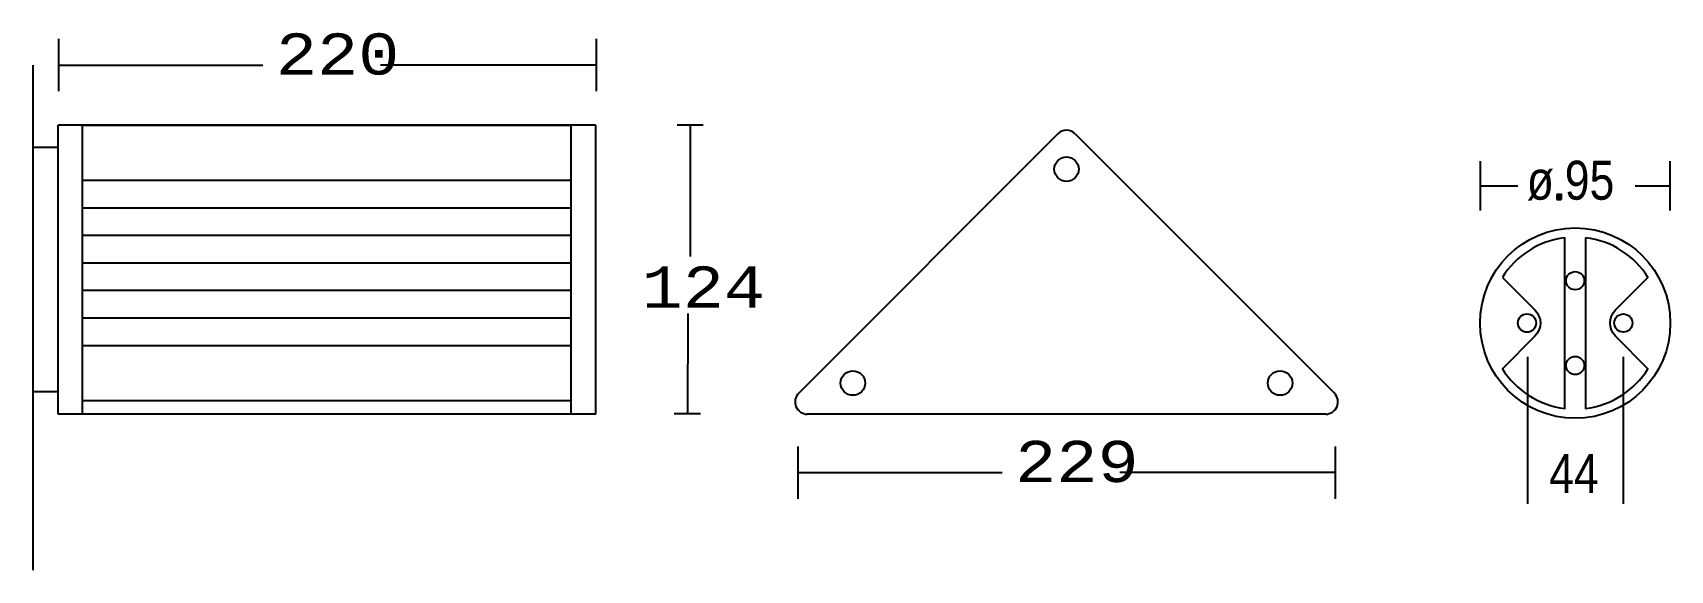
# Model space of a CAD drawing. Extents: x 22 to 296, y 0 to 90.
import ezdxf

# ---------------------------------------------------------------- set-up
doc = ezdxf.new("R2010")
doc.units = 0
doc.linetypes.add('AI9-LType1', pattern=[6.4897, 3.24485, -3.24485])
doc.layers.add('LIVELLO_1', color=160, linetype='Continuous')
doc.styles.add('STD', font='txt')

# ---------------------------------------------------------------- blocks, each defined once
blk = doc.blocks.new('AI9-BLK1')
at = {"layer": 'LIVELLO_1', "color": 7}
for p, q in [((-121.86, 35.07), (-121.86, 43.81)), ((-31.86, 35.07), (-31.86, 43.81)), ((-126.24, 39.43), (-126.24, -45.03)), ((-121.86, 39.43), (-87.72, 39.43)), ((-31.85, 39.43), (-68.01, 39.43)), ((-31.99, 29.4), (-122, 29.4)), ((-122, -18.93), (-122, 29.4)), ((-117.9, 29.4), (-36.08, 29.4)), ((-117.9, -18.93), (-117.9, 29.4)), ((-36.08, -18.93), (-36.08, 29.4)), ((-31.99, -18.93), (-31.99, 29.4)), ((-14, 29.38), (-18.37, 29.38)), ((-16.18, 29.25), (-16.18, 7.46)), ((45.38, 27.96), (1.99, -15.44)), ((48.28, 27.96), (91.67, -15.44)), ((-122, 25.69), (-126.09, 25.69)), ((116.15, 15.11), (116.15, 23.38)), ((147.91, 15.11), (147.91, 23.38)), ((-117.9, 20.19), (-36.08, 20.19)), ((116.15, 19.25), (122.4, 19.25)), ((142.03, 19.25), (147.91, 19.25)), ((-117.9, 15.59), (-36.08, 15.59)), ((-117.9, 10.99), (-36.08, 10.99)), ((-117.9, 6.38), (-36.08, 6.38)), ((-117.9, 1.78), (-36.08, 1.78)), ((-16.54, -2.11), (-16.65, -18.89)), ((-117.9, -2.82), (-36.08, -2.82)), ((-117.9, -7.43), (-36.08, -7.43)), ((124.09, -33.92), (124.09, -9.32)), ((140.08, -33.92), (140.08, -9.32)), ((-122, -15.22), (-126.09, -15.22)), ((-31.99, -18.93), (-122, -18.93)), ((-117.9, -16.63), (-36.08, -16.63)), ((-14.47, -18.89), (-18.83, -18.89)), ((90.23, -18.93), (3.43, -18.93)), ((1.9, -33.08), (1.9, -24.34)), ((91.89, -33.08), (91.89, -24.34)), ((1.9, -28.71), (36.04, -28.71)), ((91.91, -28.71), (55.75, -28.71))]:
    blk.add_line(p, q, dxfattribs=at)
at = {"layer": 'LIVELLO_1', "color": 7, "linetype": 'AI9-LType1'}
blk.add_lwpolyline([(129.64, 16.94), (129.64, 17.81), (128.92, 17.81), (128.92, 16.94)], close=True, dxfattribs=at)
at = {"layer": 'LIVELLO_1', "color": 7}
for centre, radius in [((46.83, 22.04), 2.04), ((131.99, -3.7), 15.92), ((131.99, 3.38), 1.52), ((123.92, -3.7), 1.53), ((140.06, -3.7), 1.52), ((131.99, -10.79), 1.52), ((11.06, -13.73), 2.05), ((82.59, -13.73), 2.05)]:
    blk.add_circle(centre, radius, dxfattribs=at)
blk.add_open_spline([(48.28, 27.96), (47.48, 28.76), (46.18, 28.76), (45.38, 27.96)], degree=3, dxfattribs=at)
for points, knots in [([(119.8, 3.94), (122.05, 7.53), (125.84, 10.05), (130.25, 10.58), (130.25, 10.58), (130.25, -17.99), (130.25, -17.99), (125.84, -17.46), (122.05, -14.93), (119.8, -11.34), (119.8, -11.34), (125.25, -5.89), (125.25, -5.89), (126.46, -4.68), (126.46, -2.72), (125.25, -1.51), (125.25, -1.51), (119.8, 3.94), (119.8, 3.94)], [0, 0, 0, 0, 1, 1, 1, 2, 2, 2, 3, 3, 3, 4, 4, 4, 5, 5, 5, 6, 6, 6, 6]), ([(133.73, 10.58), (138.14, 10.05), (141.93, 7.53), (144.18, 3.94), (144.18, 3.94), (138.73, -1.51), (138.73, -1.51), (137.52, -2.72), (137.52, -4.68), (138.73, -5.89), (138.73, -5.89), (144.18, -11.34), (144.18, -11.34), (141.93, -14.93), (138.14, -17.46), (133.73, -17.99), (133.73, -17.99), (133.73, 10.58), (133.73, 10.58)], [0, 0, 0, 0, 1, 1, 1, 2, 2, 2, 3, 3, 3, 4, 4, 4, 5, 5, 5, 6, 6, 6, 6]), ([(1.99, -15.44), (1.4, -16.02), (1.23, -16.9), (1.54, -17.67), (1.86, -18.43), (2.61, -18.93), (3.43, -18.93)], [0, 0, 0, 0, 1, 1, 1, 2, 2, 2, 2]), ([(90.23, -18.93), (91.05, -18.93), (91.8, -18.43), (92.12, -17.67), (92.43, -16.9), (92.26, -16.02), (91.67, -15.44)], [0, 0, 0, 0, 1, 1, 1, 2, 2, 2, 2])]:
    blk.add_open_spline(points, degree=3, knots=knots, dxfattribs=at)
at = {"layer": 'LIVELLO_1', "color": 7, "attachment_point": 1, "style": 'STD'}
for s, insert, char_height in [('\\fCourier|b0|i0;\\H6.8801;\\C7;220', (-85.54, 44.74), 6.8801), ('\\fArial Narrow|b0|i0;\\H6.5103;\\C7;95', (130.25, 23.45), 6.5103), ('\\fCourier|b0|i0;\\H6.8801;\\C7;124', (-24.31, 5.77), 6.8801), ('\\fCourier|b0|i0;\\H6.8801;\\C7;229', (38.23, -23.4), 6.8801), ('\\fArial Narrow|b0|i0;\\H6.5103;\\C7;44', (127.63, -25.59), 6.5103)]:
    blk.add_mtext(s, dxfattribs=dict(at, insert=insert, char_height=char_height))
at = {"layer": 'LIVELLO_1', "color": 7, "linetype": 'AI9-LType1', "insert": (123.88, 23.45), "char_height": 6.5103, "attachment_point": 1, "style": 'STD'}
blk.add_mtext('\\fArial Narrow|b0|i0;\\H6.5103;\\C7;ø.', dxfattribs=at)

msp = doc.modelspace()

# ---------------------------------------------------------------- block references
at = {"layer": 'LIVELLO_1', "color": 7}
msp.add_blockref('AI9-BLK1', (148.10388, 45.10853), dxfattribs=at)

doc.saveas('drawing.dxf')
